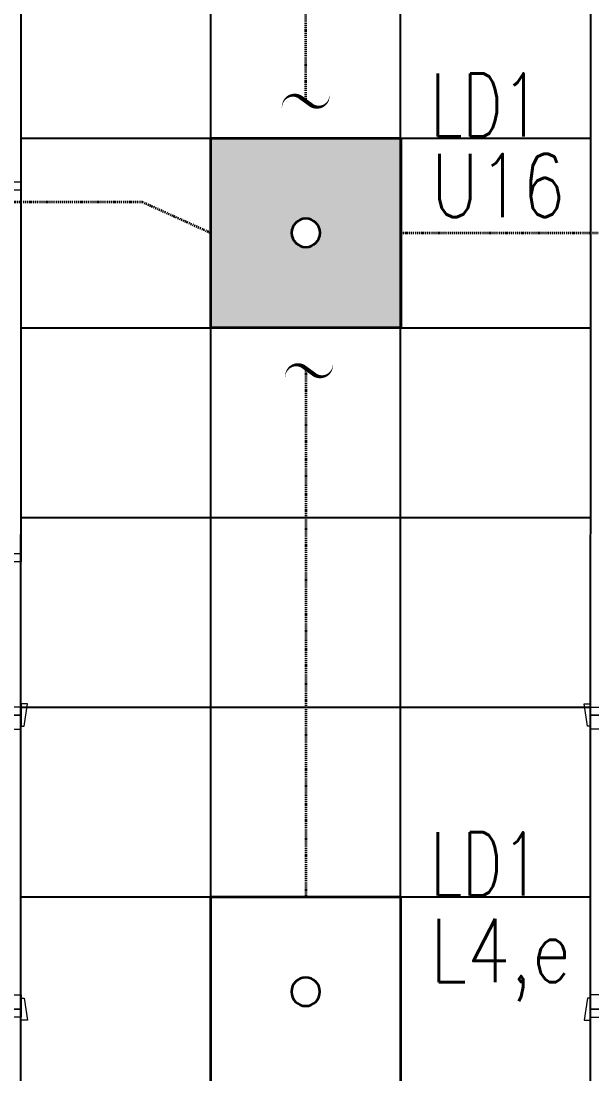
# Model space of a CAD drawing. Extents: x -12260 to 184725, y -29287 to 19916.
# Drawn here: x 42876 to 44680, y -9480 to -6150 of the extents above; entities that cross this region are included whole.
import ezdxf
from ezdxf.enums import TextEntityAlignment as Align

# ---------------------------------------------------------------- set-up
doc = ezdxf.new("R2010")
doc.units = 0
doc.header["$LTSCALE"] = 0.25
doc.linetypes.add('DASHDOT', pattern=[25.4, 12.7, -6.35, 0, -6.35])
for name, color, linetype, lineweight in [('01-First Floor-FUR$0$Aluminum', 251, 'Continuous', 5), ('01-First Floor-FUR$0$Walls', 251, 'Continuous', 5), ('01-First Floor-FUR$0$Wooden Joinery', 251, 'Continuous', 5), ('E-LITE-CIRC', 6, 'Continuous', 25), ('E-LITE-CIRC-NUMB', 6, 'Continuous', 25), ('E-LITE-CLNG', 150, 'Continuous', 35), ('E-LITE-CLNG-CNDT', 6, 'DASHDOT', 35), ('E-LITE-CTRL', 6, 'Continuous', 25), ('E-LITE-IDEN', 6, 'Continuous', 25)]:
    doc.layers.add(name, color=color, linetype=linetype, lineweight=lineweight)
doc.layers.add('01-First Floor-FUR$0$FALSE CEILING', color=251, linetype='Continuous')
doc.layers.add('E-LIGHTING CONDUIT', color=6, linetype='Continuous')
doc.styles.add('DC_SIMPLEX', font='SIMPLEX.shx', dxfattribs={"width": 0.7})

# ---------------------------------------------------------------- blocks, each defined once
blk = doc.blocks.new('CD-CUT')
at = {"linetype": 'Continuous'}
blk.add_lwpolyline([(-30.4, 100, 0, 1.75, 0), (-13.9, 97.3, 1.75, 17.5, -0.545095), (15.4, 21.1, 17.5, 17.5, 0), (-15.4, -21.1, 17.5, 1.75, 0.545095), (13.9, -97.3, 1.75, 0, 0), (30.4, -100, 0, 0, 0)], format="xyseb", dxfattribs=at)
blk = doc.blocks.new('*U24')
blk.add_lwpolyline([(-300, 300), (-300, -300), (300, -300), (300, 300)], close=True)
blk.add_circle((0, 0), 45)
at = {"layer": 'E-LITE-CIRC-NUMB', "style": 'DC_SIMPLEX', "width": 0.7, "flags": 8}
blk.add_attdef('CIRCUIT', text='', height=200, rotation=0, dxfattribs=at).set_placement((-473.9, 300), align=Align.RIGHT)
at = {"layer": 'E-LITE-CTRL', "style": 'DC_SIMPLEX', "width": 0.7, "flags": 8}
blk.add_attdef('CONTROL', (1118.9, -935), '', height=200, rotation=360, dxfattribs=at)
at = {"layer": 'E-LITE-IDEN', "style": 'DC_SIMPLEX', "width": 0.7, "flags": 8}
blk.add_attdef('TYPE', (460.4, 457.6), '', height=200, rotation=360, dxfattribs=at)
blk = doc.blocks.new('*U230')
h = blk.add_hatch(color=254)
h.dxf.hatch_style = 1
h.paths.add_polyline_path([(-300, 300), (-300, -300), (300, -300), (300, 300)])
edge = h.paths.add_edge_path(flags=16)
edge.add_arc((0, 0), 45, 0, 360)
blk.add_lwpolyline([(-300, 300), (-300, -300), (300, -300), (300, 300)], close=True)
blk.add_circle((0, 0), 45)
at = {"layer": 'E-LITE-CIRC-NUMB', "style": 'DC_SIMPLEX', "width": 0.7, "flags": 8}
blk.add_attdef('CIRCUIT', text='', height=200, rotation=0, dxfattribs=at).set_placement((-473.9, 300), align=Align.RIGHT)
at = {"layer": 'E-LITE-CTRL', "style": 'DC_SIMPLEX', "width": 0.7, "flags": 8}
blk.add_attdef('CONTROL', (1118.9, -935), '', height=200, rotation=360, dxfattribs=at)
at = {"layer": 'E-LITE-IDEN', "style": 'DC_SIMPLEX', "width": 0.7, "flags": 8}
blk.add_attdef('TYPE', (460.4, 457.6), '', height=200, rotation=360, dxfattribs=at)
blk = doc.blocks.new('01-First Floor-FUR$0$A$C72370EFE')
at = {"layer": '01-First Floor-FUR$0$Wooden Joinery'}
for p, q in [((-0.01, -0.03), (-0.01, -0.07)), ((0, -0.03), (-0.01, -0.03)), ((0.04, -0.03), (0.05, -0.03)), ((0.05, -0.03), (0.05, -0.07)), ((-0.01, -0.04), (-0.02, -0.04)), ((-0.01, -0.06), (-0.02, -0.06)), ((0.05, -0.04), (0.06, -0.04)), ((0.05, -0.06), (0.06, -0.06)), ((-0.05, -0.07), (-0.05, -0.16)), ((-0.03, -0.07), (-0.03, -0.16)), ((0, -0.07), (-0.01, -0.07)), ((0.04, -0.07), (0.05, -0.07)), ((0.07, -0.07), (0.07, -0.16)), ((0.09, -0.07), (0.09, -0.16)), ((-0.01, -0.17), (-0.02, -0.17)), ((-0.01, -0.19), (-0.02, -0.19)), ((-0.01, -0.17), (-0.01, -0.19)), ((0.05, -0.17), (0.06, -0.17)), ((0.05, -0.17), (0.05, -0.19)), ((0.05, -0.19), (0.06, -0.19))]:
    blk.add_line(p, q, dxfattribs=at)
for centre, radius, start, end in [((-0.02, -0.07), 0.03, 90, 180), ((-0.02, -0.07), 0.01, 90, 180), ((0.06, -0.07), 0.03, 0, 90), ((0.06, -0.07), 0.01, 0, 90), ((-0.02, -0.16), 0.03, 180, 270), ((-0.02, -0.16), 0.01, 180, 270), ((0.06, -0.16), 0.01, 270, 0), ((0.06, -0.16), 0.03, 270, 0)]:
    blk.add_arc(centre, radius, start, end, dxfattribs=at)
blk = doc.blocks.new('01-First Floor-FUR$0$A$C5DAD61B4')
at = {"layer": '01-First Floor-FUR$0$Wooden Joinery'}
for points in [[(80, 959.1), (80, 969.1), (10, 979.1), (10, 959.1)], [(940, 959.1), (940, 969.1), (1010, 979.1), (1010, 959.1)], [(70, 859.1), (70, 849.1), (0, 839.1), (0, 859.1)], [(120, 859.1), (120, 0), (80, 0), (80, 859.1)], [(950, 859.1), (950, 849.1), (1020, 839.1), (1020, 859.1)]]:
    blk.add_lwpolyline(points, close=True, dxfattribs=at)
for points in [[(45, 859.1), (45, 959.1), (20, 959.1), (20, 859.1), (45, 859.1)], [(45, 859.1), (80, 859.1), (80, 899.1), (90, 899.1), (90, 959.1), (45, 959.1), (45, 859.1)], [(975, 859.1), (940, 859.1), (940, 899.1), (930, 899.1), (930, 959.1), (975, 959.1), (975, 859.1)], [(975, 859.1), (975, 959.1), (1000, 959.1), (1000, 859.1), (975, 859.1)]]:
    blk.add_lwpolyline(points, dxfattribs=at)
blk.add_arc((80, 859.1), 860, 272.666, 0, dxfattribs=at)
at = {"layer": '01-First Floor-FUR$0$Wooden Joinery', "xscale": 999.9999999998854, "yscale": 999.9999999998854, "zscale": 999.9999999998854, "rotation": 180}
blk.add_blockref('01-First Floor-FUR$0$A$C72370EFE', (120, 0), dxfattribs=at)
blk = doc.blocks.new('01-First Floor-FUR$0$A$C37be4daf')
at = {"layer": '01-First Floor-FUR$0$Aluminum'}
for p, q in [((1416, 598.2), (216, 598.2)), ((241, 498.2), (241, 598.2)), ((291, 548.2), (291, 598.2)), ((291, 573.2), (1341, 573.2)), ((1341, 548.2), (1341, 598.2)), ((1391, 498.2), (1391, 598.2)), ((1391, 548.2), (241, 548.2)), ((1416, 498.2), (216, 498.2))]:
    blk.add_line(p, q, dxfattribs=at)
at = {"layer": '01-First Floor-FUR$0$Walls'}
for p, q in [((216, 498.2), (216, 598.2)), ((1416, 498.2), (1416, 598.2))]:
    blk.add_line(p, q, dxfattribs=at)
blk = doc.blocks.new('01-First Floor-FUR')
at = {"layer": '01-First Floor-FUR$0$FALSE CEILING', "linetype": 'Continuous'}
for p, q in [((43475.1, -12835.7), (43476, -2710)), ((44075.1, -12835.7), (44076, -2710)), ((42876, -6520), (44676, -6520)), ((42876, -7120), (44676, -7120)), ((42876, -7720), (44676, -7720)), ((42876, -8320), (44676, -8320)), ((42876, -8920), (44676, -8920))]:
    blk.add_line(p, q, dxfattribs=at)
at = {"layer": '01-First Floor-FUR$0$FALSE CEILING'}
blk.add_lwpolyline([(42876, -2710), (44676, -2710), (44675.1, -12835.7), (42875.1, -12835.7)], close=True, dxfattribs=at)
at = {"layer": '01-First Floor-FUR$0$Walls'}
for p, q in [((44676, -5460), (44676, -8320)), ((44676, -8320), (44776, -8320)), ((44676, -9300), (44676, -9640)), ((44676, -9300), (44776, -9300))]:
    blk.add_line(p, q, dxfattribs=at)
at = {"rotation": 90}
blk.add_blockref('01-First Floor-FUR$0$A$C37be4daf', (43374.2, -8076), dxfattribs=at)
at = {"layer": '01-First Floor-FUR$0$Wooden Joinery', "xscale": -1, "rotation": 270}
blk.add_blockref('01-First Floor-FUR$0$A$C5DAD61B4', (41916.9, -9320), dxfattribs=at)
at = {"layer": '01-First Floor-FUR$0$Wooden Joinery', "rotation": 90.00000000000001}
blk.add_blockref('01-First Floor-FUR$0$A$C5DAD61B4', (45635.1, -9320), dxfattribs=at)

msp = doc.modelspace()

# ---------------------------------------------------------------- linework, layer by layer
at = {"layer": 'E-LITE-CLNG-CNDT'}
for points in [[(43776, -6403.6), (43776, -4720)], [(43776, -7248.7), (43776, -8920)]]:
    msp.add_lwpolyline(points, dxfattribs=at)
at = {"layer": 'E-LITE-CLNG-CNDT', "color": 1, "elevation": -0.1}
msp.add_lwpolyline([(42166.2, -6721.9), (43258.8, -6721.9), (43476, -6820)], dxfattribs=at)
at = {"layer": 'E-LITE-CLNG-CNDT', "color": 1}
msp.add_lwpolyline([(44076, -6820), (44816.7, -6820, 0.03594), (44831, -6819), (45376, -6740.1)], format="xyb", dxfattribs=at)

# ---------------------------------------------------------------- block references
at = {"layer": 'E-LIGHTING CONDUIT', "xscale": 0.762, "yscale": 0.762, "zscale": 0.762, "rotation": 270}
for p in [(43776, -6403.6), (43786.2, -7256.1)]:
    msp.add_blockref('CD-CUT', p, dxfattribs=at)
at = {"layer": 'E-LITE-CLNG'}
ref = msp.add_blockref('*U230', (43776, -6820), dxfattribs=dict(at, xscale=-1))
ref.add_attrib('TYPE', 'LD1', (44169.5, -6515.5), dxfattribs={"layer": 'E-LITE-IDEN', "height": 200, "rotation": 0, "style": 'DC_SIMPLEX', "width": 0.7, "flags": 8})
ref = msp.add_blockref('*U24', (43775.4, -9220), dxfattribs=dict(at, xscale=-1))
ref.add_attrib('TYPE', 'LD1', (44168.9, -8915.5), dxfattribs={"layer": 'E-LITE-IDEN', "height": 200, "rotation": 0, "style": 'DC_SIMPLEX', "width": 0.7, "flags": 8})
at = {"layer": 'E-LITE-CLNG-CNDT'}
msp.add_blockref('01-First Floor-FUR', (0, 0), dxfattribs=at)

# ---------------------------------------------------------------- texts
at = {"layer": 'E-LITE-CIRC', "style": 'DC_SIMPLEX', "width": 0.8}
for s, p in [('U16', (44171.5, -6770.1, 0)), ('L4,e', (44168.6, -9189.4, 0))]:
    msp.add_text(s, height=200, rotation=0, dxfattribs=at).set_placement(p)

doc.saveas('drawing.dxf')
